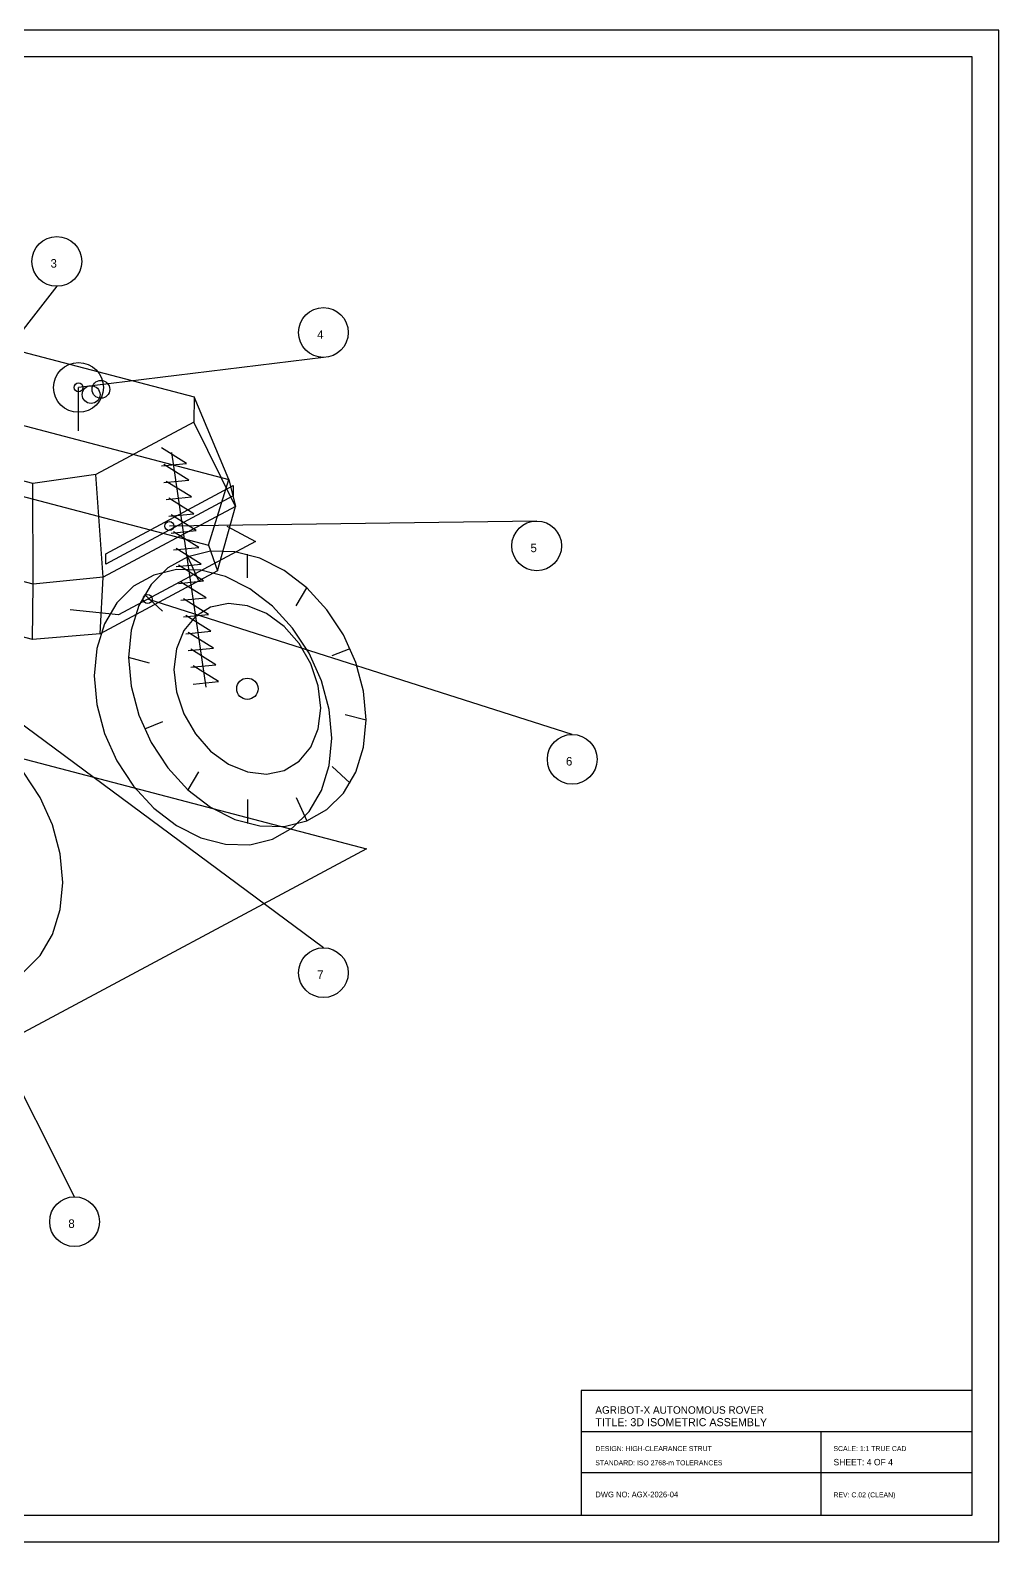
# Model space of a CAD drawing. Header units: metres. Extents: x 0 to 2550, y 0 to 1800.
# Drawn here: x 2005 to 2550, y 950 to 1800 of the extents above; entities that cross this region are included whole.
import ezdxf

# ---------------------------------------------------------------- set-up
doc = ezdxf.new("R2010")
doc.units = ezdxf.units.M
for name, color, linetype in [('BORDER', 7, 'Continuous'), ('CAMERA', 7, 'Continuous'), ('CENTERLINES', 1, 'Continuous'), ('CHASSIS', 7, 'Continuous'), ('DIMENSIONS', 1, 'Continuous'), ('LIGHTING', 4, 'Continuous'), ('SUSPENSION', 4, 'Continuous'), ('TITLE_BLOCK', 7, 'Continuous'), ('WHEELS', 7, 'Continuous')]:
    doc.layers.add(name, color=color, linetype=linetype)

msp = doc.modelspace()

# ---------------------------------------------------------------- linework, layer by layer
at = {"layer": 'BORDER'}
for points in [[(1350, 950), (2550, 950), (2550, 1800), (1350, 1800), (1350, 950)], [(1370, 965), (2535, 965), (2535, 1785), (1370, 1785), (1370, 965)]]:
    msp.add_lwpolyline(points, dxfattribs=at)
at = {"layer": 'CAMERA'}
msp.add_line((2032.23, 1574.66), (2032.23, 1599.14), dxfattribs=at)
for centre, radius in [((2032.23, 1599.14), 14), ((2039.31, 1595.09), 5), ((2044.81, 1598.04), 5)]:
    msp.add_circle(centre, radius, dxfattribs=at)
at = {"layer": 'CENTERLINES'}
msp.add_lwpolyline([(1863.97, 1426.34), (2194.26, 1339.71), (1996.03, 1233.66), (1665.74, 1320.29), (1863.97, 1426.34)], dxfattribs=at)
at = {"layer": 'CHASSIS'}
for p, q in [((2116.78, 1547.43), (2097.32, 1593.81)), ((2120.51, 1532.19), (2097.12, 1579.6)), ((2046.18, 1492.42), (2042.05, 1550.14)), ((2105.38, 1510.43), (2116.78, 1547.43)), ((2006.66, 1488.52), (2006.46, 1545.2)), ((2110.49, 1495.92), (2120.51, 1532.19)), ((2006.26, 1457.4), (2006.66, 1488.52)), ((2044.41, 1460.57), (2046.18, 1492.42))]:
    msp.add_line(p, q, dxfattribs=at)
for points in [[(1841.74, 1660.85), (2097.32, 1593.81), (2097.12, 1579.6), (2042.05, 1550.14), (2006.46, 1545.2), (1750.89, 1612.24), (1758.95, 1624.39), (1814.02, 1653.85), (1841.74, 1660.85)], [(1841.55, 1619.63), (2116.78, 1547.43), (2120.51, 1532.19), (2046.18, 1492.42), (2006.66, 1488.52), (1731.42, 1560.71), (1739.49, 1572.86), (1813.82, 1612.63), (1841.55, 1619.63)], [(1841.94, 1579.53), (2105.38, 1510.43), (2110.49, 1495.92), (2044.41, 1460.57), (2006.26, 1457.4), (1742.83, 1526.5), (1749.51, 1537.92), (1815.59, 1573.27), (1841.94, 1579.53)], [(2115.6, 1521.16), (2131.72, 1512.54), (2054.63, 1471.3), (2027.5, 1474.03)]]:
    msp.add_lwpolyline(points, dxfattribs=at)
at = {"layer": 'DIMENSIONS'}
for p, q in [((2020, 1656), (1969.32, 1591.17)), ((2170, 1616), (2032.23, 1599.14)), ((2290, 1524), (2083.35, 1521.2)), ((2310, 1404), (2071.15, 1480.14)), ((2170, 1284), (1971.66, 1431)), ((2030, 1144), (1937.25, 1328.03))]:
    msp.add_line(p, q, dxfattribs=at)
for centre, radius in [((2020, 1670), 14), ((2170, 1630), 14), ((2032.23, 1599.14), 2.5), ((2083.35, 1521.2), 2.5), ((2290, 1510), 14), ((2071.15, 1480.14), 2.5), ((2310, 1390), 14), ((2170, 1270), 14), ((2030, 1130), 14)]:
    msp.add_circle(centre, radius, dxfattribs=at)
at = {"layer": 'LIGHTING'}
msp.add_lwpolyline([(2119.14, 1538.13), (2047.55, 1499.83), (2047.55, 1505.61), (2119.14, 1543.91), (2119.14, 1538.13)], dxfattribs=at)
at = {"layer": 'SUSPENSION'}
for p, q in [((2092.99, 1556.39), (2078.84, 1565.19)), ((2078.84, 1555.02), (2092.99, 1556.39)), ((2094.37, 1546.95), (2080.22, 1555.75)), ((2084.54, 1562.6), (2103.81, 1430.49)), ((2080.22, 1545.58), (2094.37, 1546.95)), ((2095.75, 1537.52), (2081.59, 1546.32)), ((2081.59, 1536.14), (2095.75, 1537.52)), ((2097.12, 1528.08), (2082.97, 1536.88)), ((2082.97, 1526.71), (2097.12, 1528.08)), ((2098.5, 1518.64), (2084.35, 1527.44)), ((2084.35, 1517.27), (2098.5, 1518.64)), ((2099.88, 1509.21), (2085.72, 1518.01)), ((2085.72, 1507.84), (2099.88, 1509.21)), ((2101.25, 1499.77), (2087.1, 1508.57)), ((2087.1, 1498.4), (2101.25, 1499.77)), ((2102.63, 1490.34), (2088.48, 1499.14)), ((2088.48, 1488.96), (2102.63, 1490.34)), ((2104.01, 1480.9), (2089.85, 1489.7)), ((2089.85, 1479.53), (2104.01, 1480.9)), ((2105.38, 1471.46), (2091.23, 1480.26)), ((2091.23, 1470.09), (2105.38, 1471.46)), ((2106.76, 1462.03), (2092.61, 1470.83)), ((2092.61, 1460.66), (2106.76, 1462.03)), ((2108.14, 1452.59), (2093.98, 1461.39)), ((2093.98, 1451.22), (2108.14, 1452.59)), ((2109.51, 1443.16), (2095.36, 1451.96)), ((2095.36, 1441.78), (2109.51, 1443.16)), ((2110.89, 1433.72), (2096.74, 1442.52)), ((2096.74, 1432.35), (2110.89, 1433.72))]:
    msp.add_line(p, q, dxfattribs=at)
at = {"layer": 'TITLE_BLOCK'}
for p, q in [((2315, 1012), (2535, 1012)), ((2450, 965), (2450, 1012)), ((2315, 989), (2535, 989))]:
    msp.add_line(p, q, dxfattribs=at)
msp.add_lwpolyline([(2315, 965), (2535, 965), (2535, 1035), (2315, 1035), (2315, 965)], dxfattribs=at)
at = {"layer": 'WHEELS'}
for p, q in [((2127.21, 1491.97), (2127.21, 1505.32)), ((2099.69, 1490.84), (2093.79, 1503.95)), ((2079.54, 1473.32), (2069.33, 1482.67)), ((2154.74, 1476.4), (2160.64, 1486.41)), ((2072.17, 1444.1), (2060.37, 1447.19)), ((2174.89, 1448.31), (2185.1, 1452.3)), ((2079.54, 1411.01), (2069.33, 1407.01)), ((2182.26, 1415.22), (2194.06, 1412.13)), ((2174.89, 1386), (2185.1, 1376.65)), ((2099.69, 1382.92), (2093.79, 1372.9)), ((2127.21, 1367.35), (2127.21, 1354)), ((2154.74, 1368.48), (2160.64, 1355.37))]:
    msp.add_line(p, q, dxfattribs=at)
for points in [[(2194.06, 1412.13), (2192.6, 1428.24), (2188.28, 1444.41), (2181.29, 1459.95), (2171.94, 1474.15), (2160.64, 1486.41), (2147.87, 1496.2), (2134.2, 1503.07), (2120.23, 1506.74), (2106.56, 1507.03), (2093.79, 1503.95), (2082.49, 1497.62), (2073.14, 1488.31), (2066.15, 1476.45), (2061.83, 1462.54), (2060.37, 1447.19), (2061.83, 1431.08), (2066.15, 1414.9), (2073.14, 1399.37), (2082.49, 1385.17), (2093.79, 1372.9), (2106.56, 1363.12), (2120.23, 1356.25), (2134.2, 1352.58), (2147.87, 1352.29), (2160.64, 1355.37), (2171.94, 1361.7), (2181.29, 1371), (2188.28, 1382.87), (2192.6, 1396.78), (2194.06, 1412.13)], [(2174.79, 1401.82), (2173.32, 1417.93), (2169.01, 1434.1), (2162.02, 1449.63), (2152.67, 1463.84), (2141.36, 1476.1), (2128.6, 1485.89), (2114.93, 1492.76), (2100.96, 1496.42), (2087.29, 1496.72), (2074.52, 1493.64), (2063.22, 1487.31), (2053.87, 1478), (2046.88, 1466.14), (2042.56, 1452.23), (2041.1, 1436.88), (2042.56, 1420.77), (2046.88, 1404.59), (2053.87, 1389.06), (2063.22, 1374.86), (2074.52, 1362.59), (2087.29, 1352.81), (2100.96, 1345.94), (2114.93, 1342.27), (2128.6, 1341.98), (2141.36, 1345.06), (2152.67, 1351.39), (2162.02, 1360.69), (2169.01, 1372.56), (2173.32, 1386.47), (2174.79, 1401.82)], [(2168.5, 1418.83), (2167.09, 1431.29), (2162.97, 1443.65), (2156.41, 1455.04), (2147.86, 1464.71), (2137.9, 1471.99), (2127.21, 1476.39), (2116.53, 1477.6), (2106.57, 1475.54), (2098.02, 1470.36), (2091.46, 1462.4), (2087.34, 1452.21), (2085.93, 1440.49), (2087.34, 1428.02), (2091.46, 1415.67), (2098.02, 1404.27), (2106.57, 1394.6), (2116.53, 1387.32), (2127.21, 1382.93), (2137.9, 1381.72), (2147.86, 1383.77), (2156.41, 1388.96), (2162.97, 1396.92), (2167.09, 1407.1), (2168.5, 1418.83)], [(2023.36, 1320.8), (2021.9, 1336.92), (2017.58, 1353.09), (2010.6, 1368.62), (2001.24, 1382.83)], [(2001.24, 1270.38), (2010.6, 1279.68), (2017.58, 1291.55), (2021.9, 1305.46), (2023.36, 1320.8)]]:
    msp.add_lwpolyline(points, dxfattribs=at)
msp.add_circle((2127.21, 1429.66), 6, dxfattribs=at)

# ---------------------------------------------------------------- texts
at = {"layer": 'DIMENSIONS'}
for s, p in [('3', (2016.5, 1666.5)), ('4', (2166.5, 1626.5)), ('5', (2286.5, 1506.5)), ('6', (2306.5, 1386.5)), ('7', (2166.5, 1266.5)), ('8', (2026.5, 1126.5))]:
    msp.add_text(s, height=4.8, dxfattribs=at).set_placement(p)
at = {"layer": 'TITLE_BLOCK'}
for s, height, p in [('AGRIBOT-X AUTONOMOUS ROVER', 4.2, (2323, 1022)), ('TITLE: 3D ISOMETRIC ASSEMBLY', 4.5, (2323, 1015)), ('DESIGN: HIGH-CLEARANCE STRUT', 2.8, (2323, 1001)), ('SCALE: 1:1 TRUE CAD', 2.8, (2457, 1001)), ('STANDARD: ISO 2768-m TOLERANCES', 2.8, (2323, 993)), ('SHEET: 4 OF 4', 3.6, (2457, 993)), ('DWG NO: AGX-2026-04', 3.2, (2323, 975)), ('REV: C.02 (CLEAN)', 2.8, (2457, 975))]:
    msp.add_text(s, height=height, dxfattribs=at).set_placement(p)

doc.saveas('drawing.dxf')
